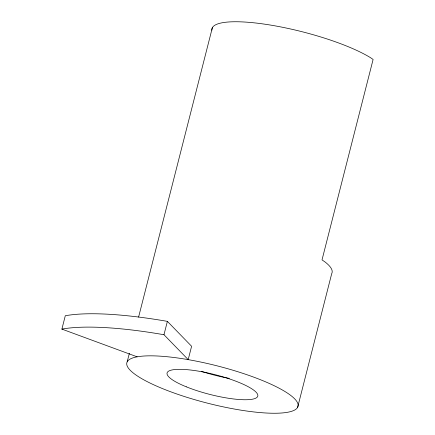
<?xml version="1.0" encoding="UTF-8"?>
<svg xmlns="http://www.w3.org/2000/svg" width="435" height="435" viewBox="0 0 435 435"><rect width="100%" height="100%" fill="white"/><g stroke="black" fill="none" stroke-linecap="round" stroke-linejoin="round"><path stroke-width="0.65" d="M61.89 329.11L65.293 315.75A176.632 38.53 14.3 0 1 167.377 321.367L191.601 346.271L188.197 359.636L163.973 334.727A176.632 38.53 14.3 0 0 61.89 329.11L137.155 356.825M127.194 361.806L129.374 353.258M138.591 317.088L212.345 27.731M163.973 334.727L167.377 321.367M297.654 407.269A88.316 19.265 14.3 0 0 177.67 357.983A88.316 19.265 14.3 0 0 161.94 388.363A88.316 19.265 14.3 0 0 297.654 407.269L331.715 273.637A88.316 19.265 14.3 0 0 324.836 261.821L322.02 259.896L373.11 59.448L370.723 57.817A88.316 19.265 14.3 0 0 273.354 25.556A88.316 19.265 14.3 0 0 211.894 30.216M229.305 378.379A46.806 10.212 14.3 0 1 201.258 371.283M186.267 386.807A46.806 10.212 14.3 0 0 257.667 396.432A46.806 10.212 14.3 0 0 193.336 370.37A46.806 10.212 14.3 0 0 186.267 386.807"/></g></svg>
